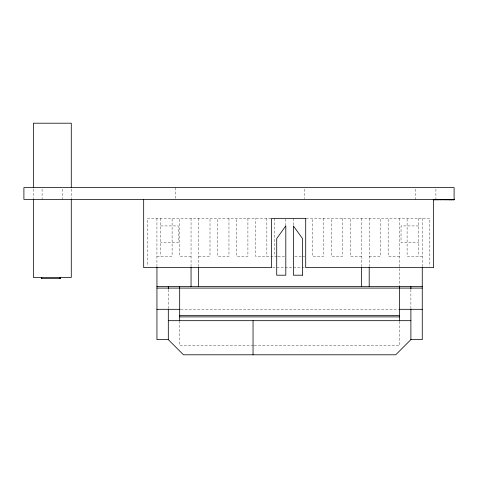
<?xml version="1.0" encoding="UTF-8"?>
<svg xmlns="http://www.w3.org/2000/svg" width="478" height="478" viewBox="0 0 478 478"><rect width="100%" height="100%" fill="white"/><g stroke="black" fill="none" stroke-linecap="round" stroke-linejoin="round"><path stroke-width="0.36" stroke-dasharray="2.39 1.79" d="M270.966 218.344L147.463 218.344L147.463 266.127M306.159 218.344L429.841 218.344L429.841 266.127M160.728 225.921L178.169 225.921L178.169 242.603L160.728 242.603M418.471 225.921L401.036 225.921L401.036 242.603L418.471 242.603M156.939 256.244L172.104 256.244L172.104 218.344M191.051 256.244L179.68 256.244L179.68 218.344M198.633 256.244L210.003 256.244L210.003 218.344M277.282 256.244L255.485 256.244L255.485 218.344M277.993 256.244L285.808 256.244M294.812 256.244L304.761 256.244M361.619 256.244L350.249 256.244L350.249 218.344M369.195 256.244L380.566 256.244L380.566 218.344M399.518 256.244L388.148 256.244L388.148 218.344M422.259 256.244L407.101 256.244L407.101 218.344M272.627 267.614L304.677 267.614M180.792 309.308L398.413 309.308M253.46 345.696L179.68 345.696L179.68 321.443M254.2 345.696L399.518 345.696L399.518 321.443M435.906 189.109L435.906 199.392M422.259 218.344L422.259 266.545M418.471 218.344L418.471 256.244M415.442 189.109L415.442 199.392M410.889 289.501L410.889 308.579M399.518 218.344L399.518 286.567M369.195 218.344L369.195 266.545M361.619 218.344L361.619 266.545M342.666 218.344L342.666 256.244L331.296 256.244L331.296 218.344M323.714 218.344L323.714 256.244L312.343 256.244L312.343 218.344M304.384 189.109L304.384 198.657M293.39 218.344L293.39 225.03M285.808 219.085L285.808 225.03M274.438 218.344L274.438 256.244M266.861 218.344L266.861 256.244M247.909 218.344L247.909 256.244L236.538 256.244L236.538 218.344M228.956 218.344L228.956 256.244L217.586 256.244L217.586 218.344M198.633 218.344L198.633 266.545M191.051 218.344L191.051 266.545M175.51 187.639L175.51 198.657M168.31 289.501L168.31 308.579M160.728 218.344L160.728 256.244M156.939 218.344L156.939 266.545M71.282 189.109L71.282 198.657M62.558 189.109L62.558 199.392M42.094 189.109L42.094 199.392M33.376 189.109L33.376 198.657"/><path stroke-width="0.72" d="M410.889 309.308L410.889 339.631L395.73 354.796L183.474 354.796L168.31 339.631L168.31 309.308M454.1 199.392L23.9 199.392L23.9 187.639L454.1 187.639L454.1 199.768L433.241 199.768M433.211 199.505L454.1 199.505M305.8 218.344L271.564 218.344L271.6 267.614L143.675 267.614L143.675 199.392M156.939 286.567L422.259 286.567M156.939 288.085L422.259 288.085M156.939 309.308L180.045 309.308M399.16 309.308L422.259 309.308M179.68 315.372L399.518 315.372M179.68 316.89L399.518 316.89M168.31 320.678L410.889 320.678M168.31 339.631L156.939 339.631L156.939 267.286M410.889 339.631L422.259 339.631L422.259 267.286M453.604 199.392L453.652 199.768M452.983 199.392L452.977 199.768M452.463 199.392L452.439 199.768M452.11 199.392L452.11 199.768M451.644 199.392L451.614 199.768M451.531 199.392L451.477 199.768M451.053 199.392L451.053 199.768M450.868 199.392L450.868 199.768M450.64 199.392L450.64 199.768M450.348 199.392L450.348 199.768M449.876 199.392L449.876 199.768M449.547 199.392L449.541 199.768M449.003 199.392L449.009 199.768M448.107 199.392L448.107 199.768M448.035 199.392L448.041 199.768M447.611 199.392L447.593 199.768M446.601 199.392L446.601 199.768M445.52 199.392L445.52 199.768M445.365 199.392L445.347 199.768M444.851 199.392L444.851 199.768M442.843 199.392L442.843 199.768M440.847 199.392L440.818 199.768M440.292 199.392L440.28 199.768M439.067 199.392L439.043 199.768M438.039 199.392L438.051 199.768M436.295 199.392L436.295 199.768M436.103 199.392L436.133 199.768M435.297 199.392L435.315 199.768M434.604 199.392L434.616 199.768M434.508 199.392L434.508 199.768M434.197 199.392L434.197 199.768M434.06 199.392L434.06 199.768M433.63 199.392L433.63 267.614L305.711 267.614L305.711 218.344M410.889 286.567L410.889 288.772M399.518 286.567L399.518 320.863M369.195 267.286L369.195 286.567M361.619 267.286L361.619 286.567M253.047 320.678L253.047 354.796M198.633 267.286L198.633 286.567M191.051 267.286L191.051 286.567M179.68 286.567L179.68 320.863M168.31 286.567L168.31 288.772M71.282 187.639L71.282 123.204L33.376 123.204L33.376 187.639M71.282 199.392L71.282 277.473L33.376 277.473L33.376 199.392M60.324 277.473L60.401 278.626L41.431 278.626L41.431 277.473M60.306 277.473L60.306 278.626M60.067 277.473L60.067 278.626M60.001 277.473L60.001 278.626M41.759 277.473L41.759 278.626M41.538 277.473L41.532 278.626M285.808 225.921L276.714 238.564L276.714 275.197L285.808 275.197L285.808 225.921M302.49 275.197L293.39 275.197L293.39 225.921L302.49 238.564L302.49 275.197M453.975 199.768L453.975 199.392L453.921 199.768M453.383 199.768L453.383 199.392L453.359 199.768M451.196 199.768L451.196 199.392L451.154 199.768M449.404 199.768L449.404 199.392L449.356 199.768M437.543 199.768L437.543 199.392L437.525 199.768"/></g></svg>
